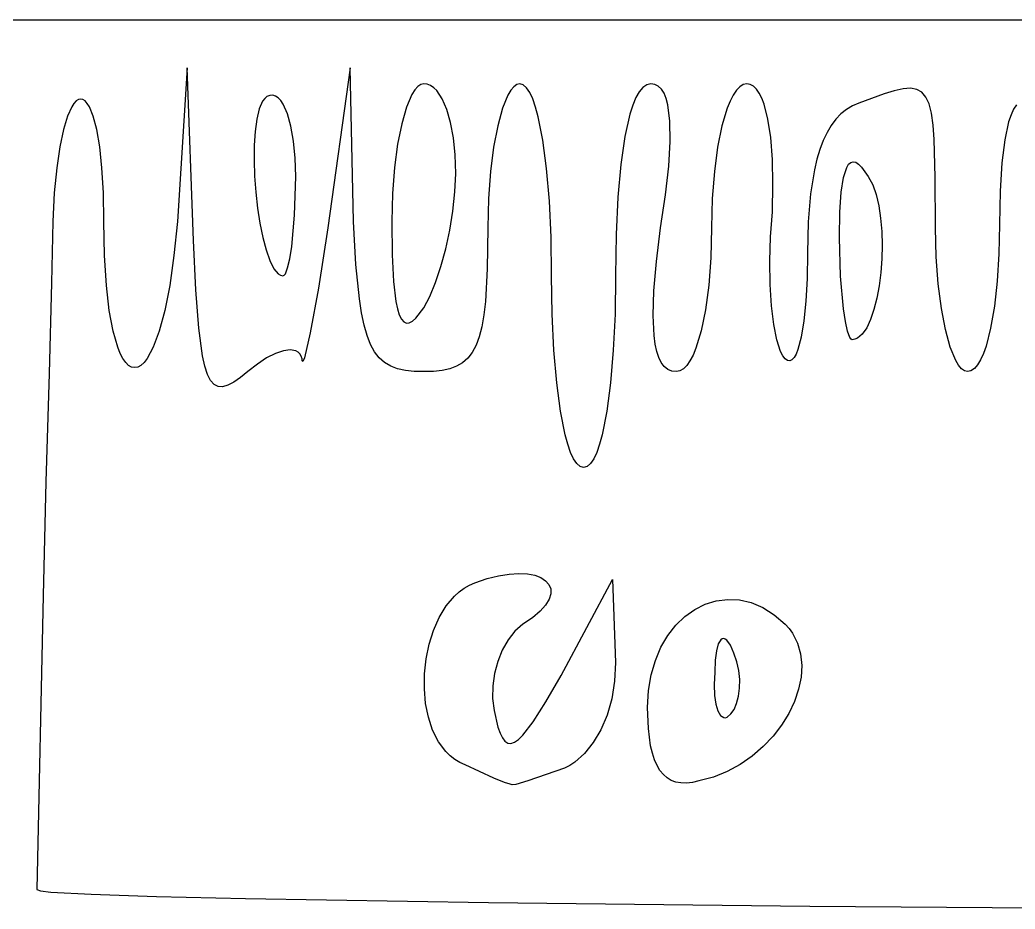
# Model space of a CAD drawing. Extents: x 27 to 7227, y -6929 to 395.
# Drawn here: x 1657.6 to 1904.6, y -6133.8 to -5913 of the extents above; entities that cross this region are included whole.
import ezdxf

# ---------------------------------------------------------------- set-up
doc = ezdxf.new("R2010")
doc.units = 0

msp = doc.modelspace()

# ---------------------------------------------------------------- linework, layer by layer
at = {"layer": 'Layer 1'}
for p, q in [((27.4645, -5913.03305), (3627.1245, -5913.03305)), ((1699.1018, -5924.9388), (1696.72055, -5963.0388)), ((1700.6893, -5967.8013), (1699.1018, -5924.9388)), ((1739.58305, -5924.9389), (1734.0268, -5964.6264)), ((1740.3768, -5963.0389), (1739.58305, -5924.9389)), ((1756.35497, -5929.593027), (1755.629239, -5930.425145)), ((1757.092328, -5929.08182), (1756.35497, -5929.593027)), ((1757.8355, -5928.9078), (1757.092328, -5929.08182)), ((1758.709478, -5929.017871), (1757.8355, -5928.9078)), ((1759.543923, -5929.341882), (1758.709478, -5929.017871)), ((1760.33651, -5929.870532), (1759.543923, -5929.341882)), ((1780.17127, -5929.628486), (1779.445539, -5930.503433)), ((1780.908628, -5929.090728), (1780.17127, -5929.628486)), ((1781.6518, -5928.9076), (1780.908628, -5929.090728)), ((1782.525778, -5929.154677), (1781.6518, -5928.9076)), ((1783.360223, -5929.879632), (1782.525778, -5929.154677)), ((1812.225128, -5929.781965), (1811.326539, -5930.853993)), ((1813.181852, -5929.128517), (1812.225128, -5929.781965)), ((1814.19555, -5928.9076), (1813.181852, -5929.128517)), ((1815.181536, -5929.055847), (1814.19555, -5928.9076)), ((1816.055902, -5929.498262), (1815.181536, -5929.055847)), ((1816.818646, -5930.231357), (1816.055902, -5929.498262)), ((1836.265521, -5929.628486), (1835.433789, -5930.503433)), ((1837.125158, -5929.090728), (1836.265521, -5929.628486)), ((1838.00805, -5928.9076), (1837.125158, -5929.090728)), ((1838.87292, -5929.054878), (1838.00805, -5928.9076)), ((1839.680816, -5929.49051), (1838.87292, -5929.054878)), ((1840.430577, -5930.205195), (1839.680816, -5929.49051)), ((1718.94055, -5932.08275), (1718.375226, -5932.559441)), ((1719.674808, -5931.773669), (1718.94055, -5932.08275)), ((1720.386973, -5931.73085), (1719.674808, -5931.773669)), ((1721.073559, -5931.941503), (1720.386973, -5931.73085)), ((1721.731077, -5932.392838), (1721.073559, -5931.941503)), ((1754.920949, -5931.561894), (1753.579946, -5934.684176)), ((1755.629239, -5930.425145), (1754.920949, -5931.561894)), ((1761.084914, -5930.594519), (1760.33651, -5929.870532)), ((1762.43987, -5932.591296), (1761.084914, -5930.594519)), ((1778.737249, -5931.698128), (1777.396246, -5934.977)), ((1779.445539, -5930.503433), (1778.737249, -5931.698128)), ((1784.15281, -5931.058046), (1783.360223, -5929.879632)), ((1784.901214, -5932.665503), (1784.15281, -5931.058046)), ((1811.326539, -5930.853993), (1810.487249, -5932.330647)), ((1817.469769, -5931.251644), (1816.818646, -5930.231357)), ((1818.009271, -5932.555635), (1817.469769, -5931.251644)), ((1834.634613, -5931.698128), (1833.872644, -5933.195131)), ((1835.433789, -5930.503433), (1834.634613, -5931.698128)), ((1841.121038, -5931.189631), (1840.430577, -5930.205195)), ((1841.751039, -5932.434517), (1841.121038, -5931.189631)), ((1872.077288, -5931.386535), (1865.7893, -5933.6701)), ((1874.621319, -5930.609264), (1872.077288, -5931.386535)), ((1876.802581, -5930.135461), (1874.621319, -5930.609264)), ((1878.64898, -5930.010473), (1876.802581, -5930.135461)), ((1880.188421, -5930.279647), (1878.64898, -5930.010473)), ((1881.448809, -5930.988328), (1880.188421, -5930.279647)), ((1882.45805, -5932.181863), (1881.448809, -5930.988328)), ((1883.244049, -5933.905597), (1882.45805, -5932.181863)), ((1670.480341, -5934.575456), (1669.413352, -5936.947402)), ((1671.031422, -5933.745275), (1670.480341, -5934.575456)), ((1671.589188, -5933.152289), (1671.031422, -5933.745275)), ((1672.149861, -5932.796497), (1671.589188, -5933.152289)), ((1672.709663, -5932.6779), (1672.149861, -5932.796497)), ((1673.264813, -5932.796497), (1672.709663, -5932.6779)), ((1673.811533, -5933.152289), (1673.264813, -5932.796497)), ((1674.346045, -5933.745275), (1673.811533, -5933.152289)), ((1674.86457, -5934.575456), (1674.346045, -5933.745275)), ((1675.838541, -5936.947402), (1674.86457, -5934.575456)), ((1717.86891, -5933.235974), (1717.027488, -5935.132176)), ((1718.375226, -5932.559441), (1717.86891, -5933.235974)), ((1722.356039, -5933.072064), (1721.731077, -5932.392838)), ((1722.944957, -5933.966394), (1722.356039, -5933.072064)), ((1724.000706, -5936.3492), (1722.944957, -5933.966394)), ((1753.579946, -5934.684176), (1752.378469, -5938.82965)), ((1763.590187, -5935.2578), (1762.43987, -5932.591296)), ((1785.603109, -5934.677587), (1784.901214, -5932.665503)), ((1786.25617, -5937.069879), (1785.603109, -5934.677587)), ((1809.708421, -5934.197975), (1808.991217, -5936.442024)), ((1810.487249, -5932.330647), (1809.708421, -5934.197975)), ((1818.437152, -5934.139841), (1818.009271, -5932.555635)), ((1818.95805, -5938.13495), (1818.437152, -5934.139841)), ((1833.872644, -5933.195131), (1833.152532, -5934.977)), ((1842.319415, -5933.930549), (1841.751039, -5932.434517)), ((1843.266644, -5937.63885), (1842.319415, -5933.930549)), ((1864.207807, -5934.36812), (1862.736773, -5935.273105)), ((1865.7893, -5933.6701), (1864.207807, -5934.36812)), ((1883.83471, -5936.204876), (1883.244049, -5933.905597)), ((1904.958421, -5934.111065), (1904.241217, -5935.191037)), ((1669.413352, -5936.947402), (1668.418452, -5940.268125)), ((1676.703217, -5940.268125), (1675.838541, -5936.947402)), ((1717.027488, -5935.132176), (1716.404658, -5937.658572)), ((1724.870421, -5939.438938), (1724.000706, -5936.3492)), ((1764.517263, -5938.519616), (1763.590187, -5935.2578)), ((1777.396246, -5934.977), (1776.194769, -5939.325575)), ((1787.406488, -5942.897425), (1786.25617, -5937.069879)), ((1808.991217, -5936.442024), (1807.746331, -5942.004475)), ((1833.152532, -5934.977), (1831.856488, -5939.325575)), ((1861.375035, -5936.38738), (1860.121429, -5937.71327)), ((1862.736773, -5935.273105), (1861.375035, -5936.38738)), ((1884.25794, -5939.125048), (1883.83471, -5936.204876)), ((1903.586799, -5936.598897), (1902.996331, -5938.333481)), ((1904.241217, -5935.191037), (1903.586799, -5936.598897)), ((1716.404658, -5937.658572), (1715.988792, -5940.702379)), ((1725.526195, -5943.133288), (1724.870421, -5939.438938)), ((1752.378469, -5938.82965), (1751.363027, -5943.868093)), ((1765.202492, -5942.302331), (1764.517263, -5938.519616)), ((1776.194769, -5939.325575), (1775.179327, -5944.604329)), ((1819.032464, -5943.209065), (1818.95805, -5938.13495)), ((1831.856488, -5939.325575), (1830.783685, -5944.604329)), ((1843.953424, -5942.24012), (1843.266644, -5937.63885)), ((1858.974793, -5939.253101), (1857.933966, -5941.009197)), ((1860.121429, -5937.71327), (1858.974793, -5939.253101)), ((1884.541644, -5942.711458), (1884.25794, -5939.125048)), ((1902.996331, -5938.333481), (1902.011895, -5942.778171)), ((1668.418452, -5940.268125), (1667.52587, -5944.537627)), ((1677.428367, -5944.537627), (1676.703217, -5940.268125)), ((1715.988792, -5940.702379), (1715.768263, -5944.150812)), ((1807.746331, -5942.004475), (1806.761895, -5948.906379)), ((1857.933966, -5941.009197), (1856.997782, -5942.983885)), ((1667.52587, -5944.537627), (1666.765839, -5949.755906)), ((1677.983759, -5949.755906), (1677.428367, -5944.537627)), ((1715.768263, -5944.150812), (1715.731444, -5947.891087)), ((1725.940123, -5947.329931), (1725.526195, -5943.133288)), ((1751.363027, -5943.868093), (1750.580129, -5949.669281)), ((1765.627272, -5946.53153), (1765.202492, -5942.302331)), ((1775.179327, -5944.604329), (1774.396429, -5950.673734)), ((1788.333563, -5949.952805), (1787.406488, -5942.897425)), ((1818.660394, -5949.334281), (1819.032464, -5943.209065)), ((1830.783685, -5944.604329), (1829.971331, -5950.673734)), ((1844.370452, -5947.659944), (1843.953424, -5942.24012)), ((1856.997782, -5942.983885), (1856.165081, -5945.179488)), ((1884.802093, -5952.064376), (1884.541644, -5942.711458)), ((1902.011895, -5942.778171), (1901.29721, -5948.515805)), ((1765.773, -5951.1328), (1765.627272, -5946.53153)), ((1856.165081, -5945.179488), (1855.434699, -5947.598331)), ((1715.731444, -5947.891087), (1715.866707, -5951.810422)), ((1726.0843, -5951.92655), (1725.940123, -5947.329931)), ((1806.761895, -5948.906379), (1806.04721, -5957.036116)), ((1817.841839, -5956.482695), (1818.660394, -5949.334281)), ((1844.508428, -5953.823909), (1844.370452, -5947.659944)), ((1855.434699, -5947.598331), (1854.805474, -5950.242742)), ((1862.815938, -5949.646713), (1863.290327, -5948.869815)), ((1863.290327, -5948.869815), (1863.820527, -5948.398712)), ((1863.820527, -5948.398712), (1864.406538, -5948.232242)), ((1864.406538, -5948.232242), (1865.048359, -5948.369242)), ((1865.048359, -5948.369242), (1865.745991, -5948.808551)), ((1865.745991, -5948.808551), (1866.499434, -5949.549004)), ((1866.499434, -5949.549004), (1868.17375, -5951.9287)), ((1901.29721, -5948.515805), (1900.861578, -5955.537082)), ((1666.765839, -5949.755906), (1666.168589, -5955.922964)), ((1678.339164, -5955.922964), (1677.983759, -5949.755906)), ((1715.866707, -5951.810422), (1716.162425, -5955.796031)), ((1725.811448, -5961.463881), (1726.0843, -5951.92645)), ((1726.0843, -5951.92645), (1726.0843, -5951.92655)), ((1750.580129, -5949.669281), (1750.076284, -5956.102991)), ((1765.594716, -5955.723203), (1765.773, -5951.1328)), ((1765.773, -5951.1328), (1765.773, -5951.1328)), ((1774.396429, -5950.673734), (1773.892584, -5957.394267)), ((1789.018792, -5958.040684), (1788.333563, -5949.952805)), ((1829.971331, -5950.673734), (1829.456634, -5957.394267)), ((1854.805474, -5950.242742), (1853.845843, -5956.217561)), ((1862.03459, -5952.122543), (1862.815938, -5949.646713)), ((1868.17375, -5951.9287), (1869.25411, -5953.952996)), ((1844.35805, -5960.6576), (1844.508428, -5953.823909)), ((1861.476484, -5955.835502), (1862.03459, -5952.122543)), ((1869.25411, -5953.952996), (1870.119368, -5956.402848)), ((1884.8393, -5964.6264), (1884.802093, -5952.064376)), ((1666.168589, -5955.922964), (1665.76435, -5963.0388)), ((1678.46435, -5963.0388), (1678.339164, -5955.922964)), ((1716.162425, -5955.796031), (1716.606972, -5959.735132)), ((1750.076284, -5956.102991), (1749.898, -5963.039)), ((1765.090871, -5960.471744), (1765.594716, -5955.723203)), ((1816.5768, -5964.6264), (1817.841839, -5956.482695)), ((1853.845843, -5956.217561), (1853.276885, -5963.122547)), ((1861.141621, -5960.794888), (1861.476484, -5955.835502)), ((1870.119368, -5956.402848), (1870.777661, -5959.201517)), ((1900.861578, -5955.537082), (1900.7143, -5963.8327)), ((1773.892584, -5957.394267), (1773.7143, -5964.6264)), ((1789.443572, -5966.965728), (1789.018792, -5958.040684)), ((1806.04721, -5957.036116), (1805.611578, -5966.282063)), ((1829.456634, -5957.394267), (1829.2768, -5964.6264)), ((1870.777661, -5959.201517), (1871.237129, -5962.272263)), ((1716.606972, -5959.735132), (1717.188719, -5963.51494)), ((1725.092113, -5969.289775), (1725.811448, -5961.463881)), ((1764.307973, -5965.238894), (1765.090871, -5960.471744)), ((1843.908465, -5966.882012), (1844.35805, -5960.6576)), ((1861.03, -5967.01), (1861.141621, -5960.794888)), ((1665.76435, -5963.0388), (1665.503901, -5978.330891)), ((1678.625774, -5971.5499), (1678.46435, -5963.0388)), ((1696.72055, -5963.0388), (1695.861494, -5971.5499)), ((1717.188719, -5963.51494), (1717.89604, -5967.022672)), ((1741.029471, -5973.757642), (1740.3768, -5963.0389)), ((1749.898, -5963.039), (1750.011171, -5971.382662)), ((1853.276885, -5963.122547), (1853.0893, -5970.9763)), ((1871.237129, -5962.272263), (1871.505911, -5965.538346)), ((1900.7143, -5963.8327), (1900.568572, -5971.098938)), ((1734.0268, -5964.6264), (1731.695159, -5979.645638)), ((1763.292531, -5969.885125), (1764.307973, -5965.238894)), ((1773.7143, -5964.6264), (1773.585626, -5974.821129)), ((1805.611578, -5966.282063), (1805.4643, -5976.5326)), ((1815.575311, -5972.998013), (1816.5768, -5964.6264)), ((1829.2768, -5964.6264), (1829.096966, -5972.086412)), ((1871.505911, -5965.538346), (1871.592146, -5968.923027)), ((1885.017584, -5971.858533), (1884.8393, -5964.6264)), ((1701.301695, -5980.040879), (1700.6893, -5967.8013)), ((1717.89604, -5967.022672), (1718.717308, -5970.145543)), ((1724.611522, -5972.305098), (1725.092113, -5969.289775)), ((1789.5893, -5976.5326), (1789.443572, -5966.965728)), ((1843.737933, -5972.948302), (1843.908465, -5966.882012)), ((1861.302852, -5976.671447), (1861.03, -5967.01)), ((1861.03, -5967.01), (1861.03, -5967.01)), ((1871.592146, -5968.923027), (1871.503973, -5972.349567)), ((1679.086015, -5978.926186), (1678.625774, -5971.5499)), ((1695.861494, -5971.5499), (1694.796639, -5978.926186)), ((1718.717308, -5970.145543), (1719.640895, -5972.77077)), ((1750.011171, -5971.382662), (1750.356887, -5977.996206)), ((1762.091054, -5974.270909), (1763.292531, -5969.885125)), ((1853.0893, -5970.9763), (1852.980779, -5977.245687)), ((1900.568572, -5971.098938), (1900.143792, -5977.909381)), ((1719.640895, -5972.77077), (1720.655174, -5974.78557)), ((1724.07512, -5974.585581), (1724.611522, -5972.305098)), ((1741.877477, -5982.262562), (1741.029471, -5973.757642)), ((1760.750051, -5978.256719), (1762.091054, -5974.270909)), ((1814.964495, -5980.253403), (1815.575311, -5972.998013)), ((1829.096966, -5972.086412), (1828.582269, -5978.913908)), ((1843.82785, -5978.698337), (1843.737933, -5972.948302)), ((1871.503973, -5972.349567), (1871.249531, -5975.741225)), ((1885.521429, -5978.579066), (1885.017584, -5971.858533)), ((1720.655174, -5974.78557), (1721.748518, -5976.077158)), ((1721.748518, -5976.077158), (1722.321206, -5976.416502)), ((1722.321206, -5976.416502), (1722.9093, -5976.53275)), ((1722.9093, -5976.53275), (1723.206569, -5976.404657)), ((1723.206569, -5976.404657), (1723.501512, -5976.028905)), ((1723.501512, -5976.028905), (1724.07512, -5974.585581)), ((1773.585626, -5974.821129), (1773.13139, -5982.932267)), ((1789.735028, -5986.099444), (1789.5893, -5976.5326)), ((1805.4643, -5976.5326), (1805.318572, -5986.099444)), ((1862.022187, -5984.770175), (1861.302852, -5976.671447)), ((1871.249531, -5975.741225), (1870.83696, -5979.021262)), ((1665.503901, -5978.330891), (1664.871381, -6000.84115)), ((1679.809031, -5985.167659), (1679.086015, -5978.926186)), ((1694.796639, -5978.926186), (1693.562026, -5985.167659)), ((1750.356887, -5977.996206), (1750.944448, -5982.935441)), ((1759.31603, -5981.703025), (1760.750051, -5978.256719)), ((1828.582269, -5978.913908), (1827.769915, -5984.997265)), ((1844.159613, -5983.973988), (1843.82785, -5978.698337)), ((1852.980779, -5977.245687), (1852.66762, -5982.882558)), ((1870.83696, -5979.021262), (1870.274397, -5982.112938)), ((1886.304327, -5984.648471), (1885.521429, -5978.579066)), ((1900.143792, -5977.909381), (1899.458563, -5984.105903)), ((1702.016394, -5989.517833), (1701.301695, -5980.040879)), ((1731.695159, -5979.645638), (1729.661175, -5990.720925)), ((1814.762957, -5986.392573), (1814.964495, -5980.253403)), ((1742.412518, -5985.760415), (1741.877477, -5982.262562)), ((1750.944448, -5982.935441), (1751.331827, -5984.794632)), ((1757.8355, -5984.4703), (1759.31603, -5981.703025)), ((1773.13139, -5982.932267), (1772.750212, -5986.276253)), ((1844.714617, -5988.617121), (1844.159613, -5983.973988)), ((1852.66762, -5982.882558), (1852.168426, -5987.77529)), ((1870.274397, -5982.112938), (1869.569983, -5984.939514)), ((1899.458563, -5984.105903), (1898.531488, -5989.530375)), ((1680.758776, -5990.274319), (1679.809031, -5985.167659)), ((1693.562026, -5985.167659), (1692.193702, -5990.274319)), ((1743.04174, -5988.795505), (1742.412518, -5985.760415)), ((1751.331827, -5984.794632), (1751.783156, -5986.256175)), ((1751.783156, -5986.256175), (1752.299598, -5987.327045)), ((1755.899184, -5987.065472), (1757.8355, -5984.4703)), ((1772.750212, -5986.276253), (1772.249273, -5989.183056)), ((1790.159808, -5995.024473), (1789.735028, -5986.099444)), ((1805.318572, -5986.099444), (1804.893792, -5995.024473)), ((1814.9893, -5991.415525), (1814.762957, -5986.392573)), ((1827.769915, -5984.997265), (1826.697113, -5990.224863)), ((1862.502778, -5987.931217), (1862.022187, -5984.770175)), ((1869.569983, -5984.939514), (1868.731855, -5987.42425)), ((1887.319769, -5989.927225), (1886.304327, -5984.648471)), ((1743.780258, -5991.398063), (1743.04174, -5988.795505)), ((1752.299598, -5987.327045), (1752.882314, -5988.014219)), ((1752.882314, -5988.014219), (1753.532468, -5988.324672)), ((1753.532468, -5988.324672), (1754.251223, -5988.265381)), ((1754.251223, -5988.265381), (1755.03974, -5987.843322)), ((1755.03974, -5987.843322), (1755.899184, -5987.065472)), ((1845.474261, -5992.469605), (1844.714617, -5988.617121)), ((1852.168426, -5987.77529), (1851.5018, -5991.812263)), ((1863.03918, -5990.338816), (1862.502778, -5987.931217)), ((1868.731855, -5987.42425), (1867.768155, -5989.490406)), ((1681.899206, -5994.246165), (1680.758776, -5990.274319)), ((1692.193702, -5990.274319), (1690.72771, -5994.246165)), ((1702.935721, -5996.446101), (1702.016394, -5989.517833)), ((1729.661175, -5990.720925), (1728.222503, -5996.884875)), ((1744.643188, -5993.598319), (1743.780258, -5991.398063)), ((1772.249273, -5989.183056), (1771.615785, -5991.680583)), ((1815.26874, -5993.50842), (1814.9893, -5991.415525)), ((1826.697113, -5990.224863), (1825.401068, -5994.485077)), ((1863.612788, -5991.87205), (1863.03918, -5990.338816)), ((1866.687019, -5991.061243), (1865.496588, -5992.060021)), ((1867.768155, -5989.490406), (1866.687019, -5991.061243)), ((1888.521246, -5994.2758), (1887.319769, -5989.927225)), ((1898.531488, -5989.530375), (1897.38117, -5994.024669)), ((1745.645644, -5995.426504), (1744.643188, -5993.598319)), ((1770.836956, -5993.796738), (1769.899998, -5995.559425)), ((1771.615785, -5991.680583), (1770.836956, -5993.796738)), ((1815.662127, -5995.322261), (1815.26874, -5993.50842)), ((1846.41994, -5995.373308), (1845.474261, -5992.469605)), ((1851.5018, -5991.812263), (1850.686346, -5994.881852)), ((1863.907731, -5992.272993), (1863.612788, -5991.87205)), ((1864.205, -5992.41), (1863.907731, -5992.272993)), ((1864.86293, -5992.320906), (1864.205, -5992.41)), ((1865.496588, -5992.060021), (1864.86293, -5992.320906)), ((1897.38117, -5994.024669), (1896.728109, -5995.873584)), ((1682.529665, -5995.806533), (1681.899206, -5994.246165)), ((1683.194278, -5997.083198), (1682.529665, -5995.806533)), ((1690.72771, -5994.246165), (1689.200095, -5997.083198)), ((1703.504096, -5999.021335), (1702.935721, -5996.446101)), ((1721.033807, -5995.852351), (1718.858755, -5996.946858)), ((1723.013525, -5995.185725), (1721.033807, -5995.852351)), ((1724.732796, -5994.965583), (1723.013525, -5995.185725)), ((1726.126508, -5995.21053), (1724.732796, -5994.965583)), ((1726.680931, -5995.513224), (1726.126508, -5995.21053)), ((1727.129547, -5995.939167), (1726.680931, -5995.513224)), ((1727.464216, -5996.490684), (1727.129547, -5995.939167)), ((1727.6768, -5997.1701), (1727.464216, -5996.490684)), ((1746.802742, -5996.912849), (1745.645644, -5995.426504)), ((1769.899998, -5995.559425), (1768.79212, -5996.996551)), ((1790.845037, -6003.112351), (1790.159808, -5995.024473)), ((1804.893792, -5995.024473), (1804.208563, -6003.112351)), ((1816.171786, -5996.857049), (1815.662127, -5995.322261)), ((1824.680956, -5996.217533), (1823.918988, -5997.666286)), ((1825.401068, -5994.485077), (1824.680956, -5996.217533)), ((1846.956729, -5996.419951), (1846.41994, -5995.373308)), ((1847.53305, -5997.1701), (1846.956729, -5996.419951)), ((1850.228622, -5996.018996), (1849.740667, -5996.872436)), ((1850.686346, -5994.881852), (1850.228622, -5996.018996)), ((1889.862249, -5997.554672), (1888.521246, -5994.2758)), ((1896.728109, -5995.873584), (1896.026214, -5997.430656)), ((1683.888541, -5998.07616), (1683.194278, -5997.083198)), ((1684.607947, -5998.785418), (1683.888541, -5998.07616)), ((1685.347991, -5999.210973), (1684.607947, -5998.785418)), ((1687.646899, -5998.785418), (1686.871973, -5999.210973)), ((1688.424442, -5998.07616), (1687.646899, -5998.785418)), ((1689.200095, -5997.083198), (1688.424442, -5998.07616)), ((1716.553481, -5998.450642), (1714.1831, -6000.3451)), ((1718.858755, -5996.946858), (1716.553481, -5998.450642)), ((1727.713232, -5997.702828), (1727.6768, -5997.1701)), ((1727.819427, -5997.82279), (1727.713232, -5997.702828)), ((1728.222503, -5996.884875), (1727.819427, -5997.82279)), ((1748.129599, -5998.087584), (1746.802742, -5996.912849)), ((1749.64133, -5998.980941), (1748.129599, -5998.087584)), ((1767.500532, -5998.136021), (1766.012445, -5999.005739)), ((1768.79212, -5996.996551), (1767.500532, -5998.136021)), ((1816.800042, -5998.112784), (1816.171786, -5996.857049)), ((1817.549221, -5999.089467), (1816.800042, -5998.112784)), ((1823.119811, -5998.817382), (1822.288079, -5999.656868)), ((1823.918988, -5997.666286), (1823.119811, -5998.817382)), ((1848.118673, -5997.591004), (1847.53305, -5997.1701)), ((1848.683367, -5997.672393), (1848.118673, -5997.591004)), ((1849.224807, -5997.428219), (1848.683367, -5997.672393)), ((1849.740667, -5996.872436), (1849.224807, -5997.428219)), ((1890.570539, -5998.749367), (1889.862249, -5997.554672)), ((1891.29627, -5999.624314), (1890.570539, -5998.749367)), ((1895.27781, -5998.67612), (1894.485223, -5999.590209)), ((1896.026214, -5997.430656), (1895.27781, -5998.67612)), ((1664.871381, -6000.84115), (1664.090034, -6027.667434)), ((1686.104169, -5999.352825), (1685.347991, -5999.210973)), ((1686.871973, -5999.210973), (1686.104169, -5999.352825)), ((1704.162, -6001.039625), (1703.504096, -5999.021335)), ((1704.922222, -6002.527715), (1704.162, -6001.039625)), ((1714.1831, -6000.3451), (1712.348514, -6001.819622)), ((1751.353049, -5999.623151), (1749.64133, -5998.980941)), ((1753.279874, -6000.044443), (1751.353049, -5999.623151)), ((1755.436919, -6000.275049), (1753.279874, -6000.044443)), ((1757.8393, -6000.3452), (1755.436919, -6000.275049)), ((1760.241285, -6000.275436), (1757.8393, -6000.3452)), ((1762.395611, -6000.047542), (1760.241285, -6000.275436)), ((1764.315068, -5999.633611), (1762.395611, -6000.047542)), ((1766.012445, -5999.005739), (1764.315068, -5999.633611)), ((1818.421649, -5999.787096), (1817.549221, -5999.089467)), ((1819.41965, -6000.205674), (1818.421649, -5999.787096)), ((1820.54555, -6000.3452), (1819.41965, -6000.205674)), ((1821.428442, -6000.170791), (1820.54555, -6000.3452)), ((1822.288079, -5999.656868), (1821.428442, -6000.170791)), ((1892.033628, -6000.162072), (1891.29627, -5999.624314)), ((1892.7768, -6000.3452), (1892.033628, -6000.162072)), ((1893.650778, -6000.153158), (1892.7768, -6000.3452)), ((1894.485223, -5999.590209), (1893.650778, -6000.153158)), ((1705.797554, -6003.512346), (1704.922222, -6002.527715)), ((1706.800785, -6004.020262), (1705.797554, -6003.512346)), ((1709.242108, -6003.712917), (1707.944706, -6004.078205)), ((1710.70578, -6002.951142), (1709.242108, -6003.712917)), ((1712.348514, -6001.819622), (1710.70578, -6002.951142)), ((1791.772113, -6010.167738), (1790.845037, -6003.112351)), ((1804.208563, -6003.112351), (1803.281488, -6010.167738)), ((1707.944706, -6004.078205), (1706.800785, -6004.020262)), ((1792.92243, -6015.995294), (1791.772113, -6010.167738)), ((1803.281488, -6010.167738), (1802.13117, -6015.995294)), ((1793.575491, -6018.387593), (1792.92243, -6015.995294)), ((1802.13117, -6015.995294), (1801.478109, -6018.387593)), ((1794.277386, -6020.399683), (1793.575491, -6018.387593)), ((1801.478109, -6018.387593), (1800.776214, -6020.399683)), ((1795.02579, -6022.007146), (1794.277386, -6020.399683)), ((1800.776214, -6020.399683), (1800.02781, -6022.007146)), ((1795.818377, -6023.185564), (1795.02579, -6022.007146)), ((1796.652822, -6023.910522), (1795.818377, -6023.185564)), ((1799.235223, -6023.185564), (1798.400778, -6023.910522)), ((1800.02781, -6022.007146), (1799.235223, -6023.185564)), ((1797.5268, -6024.1576), (1796.652822, -6023.910522)), ((1798.400778, -6023.910522), (1797.5268, -6024.1576)), ((1664.090034, -6027.667434), (1663.3831, -6055.9076)), ((1776.424628, -6050.998421), (1779.054125, -6050.582361)), ((1779.054125, -6050.582361), (1781.442937, -6050.441866)), ((1781.442937, -6050.441866), (1783.566648, -6050.557168)), ((1783.566648, -6050.557168), (1785.400841, -6050.908502)), ((1769.164735, -6053.339166), (1770.54125, -6052.7363)), ((1770.54125, -6052.7363), (1773.578864, -6051.709812)), ((1773.578864, -6051.709812), (1776.424628, -6050.998421)), ((1785.400841, -6050.908502), (1786.921097, -6051.476101)), ((1786.921097, -6051.476101), (1788.103, -6052.2402)), ((1788.103, -6052.2402), (1788.922133, -6053.181031)), ((1788.922133, -6053.181031), (1789.354078, -6054.278829)), ((1791.9725, -6075.75505), (1804.6725, -6051.94255)), ((1804.6725, -6051.94255), (1805.46625, -6072.58005)), ((1765.490398, -6056.047709), (1766.638437, -6055.005335)), ((1766.638437, -6055.005335), (1767.863507, -6054.098999)), ((1767.863507, -6054.098999), (1769.164735, -6053.339166)), ((1789.374419, -6055.513827), (1788.958738, -6056.866259)), ((1789.354078, -6054.278829), (1789.374419, -6055.513827)), ((1663.3831, -6055.9076), (1661.7956, -6128.9326)), ((1763.428898, -6058.498716), (1765.490398, -6056.047709)), ((1788.958738, -6056.866259), (1788.082617, -6058.316359)), ((1825.107825, -6059.381387), (1827.715417, -6058.078175)), ((1827.715417, -6058.078175), (1830.453232, -6057.234237)), ((1830.453232, -6057.234237), (1833.284064, -6056.871666)), ((1833.284064, -6056.871666), (1836.170703, -6057.012552)), ((1836.170703, -6057.012552), (1839.075944, -6057.678986)), ((1839.075944, -6057.678986), (1841.962579, -6058.893062)), ((1761.685984, -6061.368302), (1763.428898, -6058.498716)), ((1786.721641, -6059.84436), (1784.851391, -6061.430496)), ((1788.082617, -6058.316359), (1786.721641, -6059.84436)), ((1822.667663, -6061.121783), (1825.107825, -6059.381387)), ((1841.962579, -6058.893062), (1844.7934, -6060.676869)), ((1844.7934, -6060.676869), (1847.5312, -6063.0525)), ((1760.268631, -6064.572753), (1761.685984, -6061.368302)), ((1782.44745, -6063.055), (1780.480128, -6064.78978)), ((1784.851391, -6061.430496), (1782.44745, -6063.055)), ((1820.432139, -6063.277271), (1822.667663, -6061.121783)), ((1847.5312, -6063.0525), (1848.503742, -6064.130511)), ((1759.183817, -6068.028352), (1760.268631, -6064.572753)), ((1780.480128, -6064.78978), (1778.763954, -6066.961746)), ((1818.438461, -6065.825758), (1820.432139, -6063.277271)), ((1848.503742, -6064.130511), (1849.339811, -6065.276977)), ((1849.339811, -6065.276977), (1850.614733, -6067.751438)), ((1758.438517, -6071.651383), (1759.183817, -6068.028352)), ((1778.763954, -6066.961746), (1777.326832, -6069.487181)), ((1816.723834, -6068.745155), (1818.438461, -6065.825758)), ((1830.947716, -6067.940524), (1830.477977, -6069.638095)), ((1831.556981, -6066.921981), (1830.947716, -6067.940524)), ((1831.905216, -6066.676066), (1831.556981, -6066.921981)), ((1832.277867, -6066.610372), (1831.905216, -6066.676066)), ((1832.671448, -6066.728388), (1832.277867, -6066.610372)), ((1833.08247, -6067.033602), (1832.671448, -6066.728388)), ((1833.942882, -6068.219576), (1833.08247, -6067.033602)), ((1850.614733, -6067.751438), (1851.380383, -6070.428213)), ((1777.326832, -6069.487181), (1776.196669, -6072.282369)), ((1815.325468, -6072.013369), (1816.723834, -6068.745155)), ((1830.477977, -6069.638095), (1830.17567, -6071.986788)), ((1834.8312, -6070.1962), (1833.942882, -6068.219576)), ((1835.578441, -6072.341822), (1834.8312, -6070.1962)), ((1834.8312, -6070.1962), (1834.8312, -6070.1962)), ((1851.380383, -6070.428213), (1851.66118, -6073.25963)), ((1758.039706, -6075.358131), (1758.438517, -6071.651383)), ((1776.196669, -6072.282369), (1775.401368, -6075.263591)), ((1805.46625, -6072.58005), (1805.213552, -6077.221629)), ((1814.280568, -6075.608308), (1815.325468, -6072.013369)), ((1830.17567, -6071.986788), (1830.0687, -6074.9587)), ((1836.04663, -6074.561854), (1835.578441, -6072.341822)), ((1757.994362, -6079.06488), (1758.039706, -6075.358131)), ((1775.401368, -6075.263591), (1774.968837, -6078.347132)), ((1830.0687, -6074.9587), (1829.913671, -6078.039134)), ((1836.254369, -6076.781882), (1836.04663, -6074.561854)), ((1851.66118, -6073.25963), (1851.481539, -6076.198017)), ((1788.163414, -6082.348446), (1791.9725, -6075.75505)), ((1805.213552, -6077.221629), (1804.486465, -6081.584158)), ((1813.626343, -6079.507883), (1814.280568, -6075.608308)), ((1836.220262, -6078.927494), (1836.254369, -6076.781882)), ((1851.481539, -6076.198017), (1850.865878, -6079.195703)), ((1758.30946, -6082.687913), (1757.994362, -6079.06488)), ((1774.968837, -6078.347132), (1774.926979, -6081.449274)), ((1813.4, -6083.69), (1813.626343, -6079.507883)), ((1829.913671, -6078.039134), (1830.019091, -6080.700993)), ((1835.962914, -6080.924275), (1836.220262, -6078.927494)), ((1850.865878, -6079.195703), (1849.838613, -6082.205017)), ((1758.991977, -6086.143515), (1758.30946, -6082.687913)), ((1774.926979, -6081.449274), (1775.3037, -6084.4863)), ((1785.014756, -6087.276827), (1788.163414, -6082.348446)), ((1804.486465, -6081.584158), (1803.331497, -6085.611823)), ((1830.019091, -6080.700993), (1830.347753, -6082.897766)), ((1830.347753, -6082.897766), (1830.86245, -6084.582944)), ((1834.852904, -6084.173691), (1835.500927, -6082.697812)), ((1835.500927, -6082.697812), (1835.962914, -6080.924275)), ((1849.838613, -6082.205017), (1848.424162, -6085.178287)), ((1775.3037, -6084.4863), (1776.247829, -6088.571322)), ((1813.3999, -6083.6901), (1813.4, -6083.69)), ((1813.587485, -6088.902168), (1813.3999, -6083.6901)), ((1830.86245, -6084.582944), (1831.525975, -6085.710016)), ((1833.150682, -6086.103804), (1834.03745, -6085.2775)), ((1834.03745, -6085.2775), (1834.852904, -6084.173691)), ((1848.424162, -6085.178287), (1846.646943, -6088.067842)), ((1760.048888, -6089.34797), (1758.991977, -6086.143515)), ((1782.442811, -6090.586703), (1785.014756, -6087.276827)), ((1803.331497, -6085.611823), (1801.795156, -6089.248812)), ((1831.525975, -6085.710016), (1832.301122, -6086.232473)), ((1832.301122, -6086.232473), (1832.718926, -6086.252436)), ((1832.718926, -6086.252436), (1833.150682, -6086.103804)), ((1761.48717, -6092.217561), (1760.048888, -6089.34797)), ((1776.247829, -6088.571322), (1776.773959, -6090.097004)), ((1776.773959, -6090.097004), (1777.350087, -6091.270382)), ((1801.795156, -6089.248812), (1799.923953, -6092.439313)), ((1814.156443, -6093.239876), (1813.587485, -6088.902168)), ((1846.646943, -6088.067842), (1844.531371, -6090.826011)), ((1763.313799, -6094.668574), (1761.48717, -6092.217561)), ((1777.350087, -6091.270382), (1777.986677, -6092.085642)), ((1777.986677, -6092.085642), (1778.694193, -6092.536971)), ((1778.694193, -6092.536971), (1779.4831, -6092.618556)), ((1779.4831, -6092.618556), (1780.363862, -6092.324581)), ((1780.363862, -6092.324581), (1781.346945, -6091.649235)), ((1781.346945, -6091.649235), (1782.442811, -6090.586703)), ((1799.923953, -6092.439313), (1797.764395, -6095.127511)), ((1844.531371, -6090.826011), (1842.101864, -6093.405121)), ((1764.374923, -6095.710952), (1763.313799, -6094.668574)), ((1797.764395, -6095.127511), (1795.362991, -6097.257594)), ((1814.586843, -6095.086657), (1814.156443, -6093.239876)), ((1815.116074, -6096.721825), (1814.586843, -6095.086657)), ((1842.101864, -6093.405121), (1839.382839, -6095.757502)), ((1765.53575, -6096.617292), (1764.374923, -6095.710952)), ((1766.797152, -6097.37713), (1765.53575, -6096.617292)), ((1768.16, -6097.98), (1766.797152, -6097.37713)), ((1795.362991, -6097.257594), (1794.086131, -6098.095901)), ((1815.745299, -6098.147704), (1815.116074, -6096.721825)), ((1839.382839, -6095.757502), (1836.398713, -6097.835481)), ((1775.204481, -6101.254219), (1768.15995, -6097.98)), ((1768.15995, -6097.98), (1768.16, -6097.98)), ((1792.76625, -6098.77375), (1783.638119, -6101.94875)), ((1794.086131, -6098.095901), (1792.76625, -6098.77375)), ((1816.475681, -6099.366619), (1815.745299, -6098.147704)), ((1817.308382, -6100.380896), (1816.475681, -6099.366619)), ((1833.173903, -6099.591388), (1829.732827, -6100.977552)), ((1836.398713, -6097.835481), (1833.173903, -6099.591388)), ((1777.870985, -6102.333223), (1775.204481, -6101.254219)), ((1779.27245, -6102.7425), (1777.870985, -6102.333223)), ((1783.638119, -6101.94875), (1780.711151, -6102.792109)), ((1818.244566, -6101.19286), (1817.308382, -6100.380896)), ((1819.285393, -6101.804837), (1818.244566, -6101.19286)), ((1820.432029, -6102.219152), (1819.285393, -6101.804837)), ((1821.685635, -6102.438131), (1820.432029, -6102.219152)), ((1823.047373, -6102.464098), (1821.685635, -6102.438131)), ((1824.518407, -6102.299379), (1823.047373, -6102.464098)), ((1826.0999, -6101.9463), (1824.518407, -6102.299379)), ((1829.732827, -6100.977552), (1826.0999, -6101.9463)), ((1779.787164, -6102.897529), (1779.27245, -6102.7425)), ((1780.711151, -6102.792109), (1779.787164, -6102.897529)), ((1661.7956, -6128.9326), (1662.718849, -6129.227907)), ((1662.718849, -6129.227907), (1665.312058, -6129.518417)), ((1665.312058, -6129.518417), (1675.342081, -6130.084468)), ((1675.342081, -6130.084468), (1691.55313, -6130.629589)), ((1691.55313, -6130.629589), (1713.612666, -6131.15262)), ((1713.612666, -6131.15262), (1773.947039, -6132.127754)), ((1773.947039, -6132.127754), (1853.684881, -6133.000569)), ((1853.684881, -6133.000569), (1950.165876, -6133.761763))]:
    msp.add_line(p, q, dxfattribs=at)

doc.saveas('drawing.dxf')
